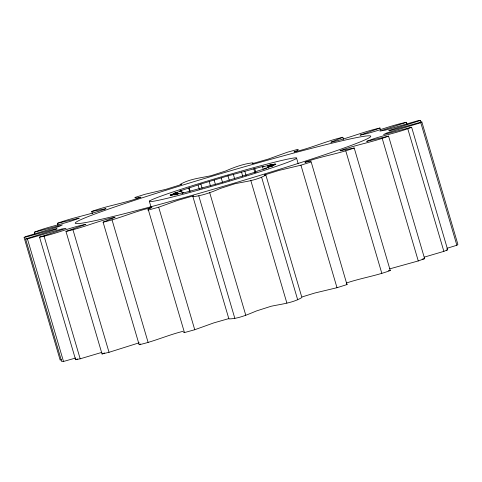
<?xml version="1.0" encoding="UTF-8"?>
<svg xmlns="http://www.w3.org/2000/svg" width="482" height="482" viewBox="0 0 482 482"><rect width="100%" height="100%" fill="white"/><g stroke="black" fill="none" stroke-linecap="round" stroke-linejoin="round"><path stroke-width="0.72" d="M183.769 332.02L183.714 332.447L184.461 332.58L194.746 329.736L213.779 322.898L228.932 318.566M302.172 296.9L314.873 293.002L337.002 287.706L346.974 284.573L311.089 161.627L309.089 161.518L304.961 162.289L306.197 161.832C321.892 156.15 338.533 153.758 354.21 148.004L390.269 270.541C375.954 275.855 360.759 278.15 346.323 283.061M346.974 284.573L347.148 284.163M182.286 193.023L181.654 190.872L179.653 191.053L200.849 184.034L227.968 175.858L263.919 166.163L262.594 166.959L263.226 169.116M310.914 162.036L300.937 165.175L278.813 170.465L264.365 175.008L265.847 174.996C256.629 180.497 245.38 181.503 235.065 183.72L220.461 188.39C211.947 192.131 203.024 195.415 193.764 196.584C190.872 196.789 196.295 195.065 191.734 196.337L177.713 200.361L158.68 207.2L148.402 210.044L147.655 209.911L148.516 208.959L151.914 207.501L150.535 207.82C134.4 211.526 119.265 218.551 103.1 222.19L139.165 344.726C154.15 341.407 168.194 334.978 183.07 331.309M265.847 174.996L301.907 297.533C292.695 303.027 281.446 304.04 271.131 306.257L256.526 310.926C247.784 314.523 238.222 318.837 228.896 318.921L192.836 196.391M61.497 359.729L60.166 360.084L24.1 237.548L25.13 236.746L59.141 226.486L62.365 224.901L34.312 232.228L34.734 233.668M424.232 257.147L443.868 251.363L447.688 249.772L411.628 127.236L383.576 134.562L386.793 132.978L420.804 122.717L421.834 121.916L457.9 244.452L456.87 245.254L446.874 248.344M103.1 222.19L115.096 217.249L114.27 217.388C97.876 221.027 82.392 227.878 65.974 231.438L102.033 353.975L109.028 352.3L139.238 342.78M343.473 139.437L342.835 137.274L330.839 142.22L331.664 142.082C348.058 138.436 363.542 131.586 379.967 128.025L380.599 130.188M139.165 344.726L140.455 343.997M34.312 232.228C48.881 226.293 64.69 224.028 79.265 218.111L57.376 223.329L58.015 225.492M389.661 268.878L418.268 260.943L424.624 258.671L388.558 136.135L366.669 141.353C381.25 135.436 397.06 133.171 411.628 127.236M268.305 168.128L267.673 165.977L271.294 164.531L262.594 166.959M65.974 231.438L85.844 224.317C70.095 227.396 55.291 234.101 39.542 237.162L75.608 359.699L80.175 358.807L101.883 352.36M379.967 128.025L360.096 135.147C375.839 132.074 390.649 125.362 406.392 122.301L407.031 124.464M102.033 353.975L104.624 352.957M57.376 223.329C73.011 217.412 89.664 214.779 105.323 208.947L105.98 208.646L91.731 211.459L92.363 213.622M354.21 148.004L339.955 150.818L340.611 150.517C356.27 144.684 372.923 142.057 388.558 136.135M39.542 237.162L66.04 228.372L61.798 228.992L27.444 238.927L25.612 238.976L61.678 361.506L63.504 361.464L75.77 357.999M406.392 122.301L379.894 131.092L385.208 130.188L418.497 120.536L420.322 120.494L420.961 122.651M75.608 359.699L77.735 358.957M91.731 211.459C107.402 205.706 124.049 203.314 139.738 197.632L140.973 197.174L136.846 197.945L134.852 197.837L135.026 197.427L144.998 194.294L165.995 189.305L181.569 184.455L180.093 184.467C189.305 178.973 200.554 177.96 210.869 175.743L225.474 171.074C233.987 167.332 242.91 164.049 252.176 162.88C255.062 162.675 249.64 164.398 254.201 163.127L268.221 159.102L287.254 152.264L297.539 149.42L298.286 149.553L297.418 150.511L294.02 151.963L295.4 151.649C311.541 147.938 326.669 140.913 342.835 137.274M177.816 194.077L177.394 192.643L170.068 195.047L176.243 193.535L170.58 195.523L178.274 193.487L174.659 194.933L183.353 192.499L182.033 193.3L217.978 183.606L256.852 171.64L257.225 171.116L266.293 168.405L264.299 168.586L272.788 165.941L268.558 166.814L275.879 164.416L269.709 165.922L275.373 163.934L267.673 165.977M25.612 238.976L57.153 228.992L56.713 228.576L55.538 228.823L24.1 237.548M420.322 120.494L388.787 130.471L389.227 130.887L390.402 130.64L421.834 121.916M181.654 190.872L173.165 193.517L177.394 192.643M446.344 250.104L447.688 249.772M422.124 259.195L424.624 258.671M388.42 270.739L390.269 270.541M420.804 122.717L456.87 245.254M407.802 128.827L443.868 251.363M382.208 138.406L418.268 260.943M345.757 150.806L381.822 273.342M300.937 165.175L337.002 287.706M296.544 158.048L298.219 163.753M261.624 177.274L297.689 299.81M254.815 168.821L255.87 172.405M253.755 168.718L254.809 172.303M250.809 180.533L286.874 303.07M244.862 171.417L246.133 175.725M241.494 172.026L242.759 176.328M233.427 174.586L234.692 178.888M227.968 175.858L229.239 180.16M221.268 178.105L222.539 182.407M214.104 179.949L215.376 184.257M209.23 181.732L210.501 186.04M209.7 192.68L245.766 315.216M200.849 184.034L202.115 188.335M198.132 185.227L199.397 189.528M198.777 195.837L234.842 318.373M189.095 187.817L190.155 191.408M188.727 188.342L189.571 191.209M158.68 207.2L194.746 329.736M149.39 201.416L151.071 207.121M148.402 210.044L184.461 332.58M112.041 219.852L148.107 342.389M72.963 229.769L109.028 352.3M44.109 236.276L80.175 358.807M27.444 238.927L63.504 361.464M149.781 200.88L149.703 200.94A76.704 3.211 -16.4 0 0 180.346 194.981L180.973 194.818A76.704 3.211 -16.4 0 0 215.285 185.317L216.05 185.1A76.704 3.211 -16.4 0 0 282.958 164.049L283.404 163.892A76.704 3.211 -16.4 0 0 296.159 158.584L296.231 158.524A76.704 3.211 -16.4 0 0 265.594 164.483L264.961 164.645A76.704 3.211 -16.4 0 0 230.655 174.147L229.884 174.37A76.704 3.211 -16.4 0 0 162.976 195.415L162.536 195.578A76.704 3.211 -16.4 0 0 149.781 200.88M149.281 207.206A154.053 6.453 -16.4 0 0 370.766 136.304A154.053 6.453 -16.4 0 0 148.854 195.686A154.053 6.453 -16.4 0 0 149.281 207.206"/></g></svg>
